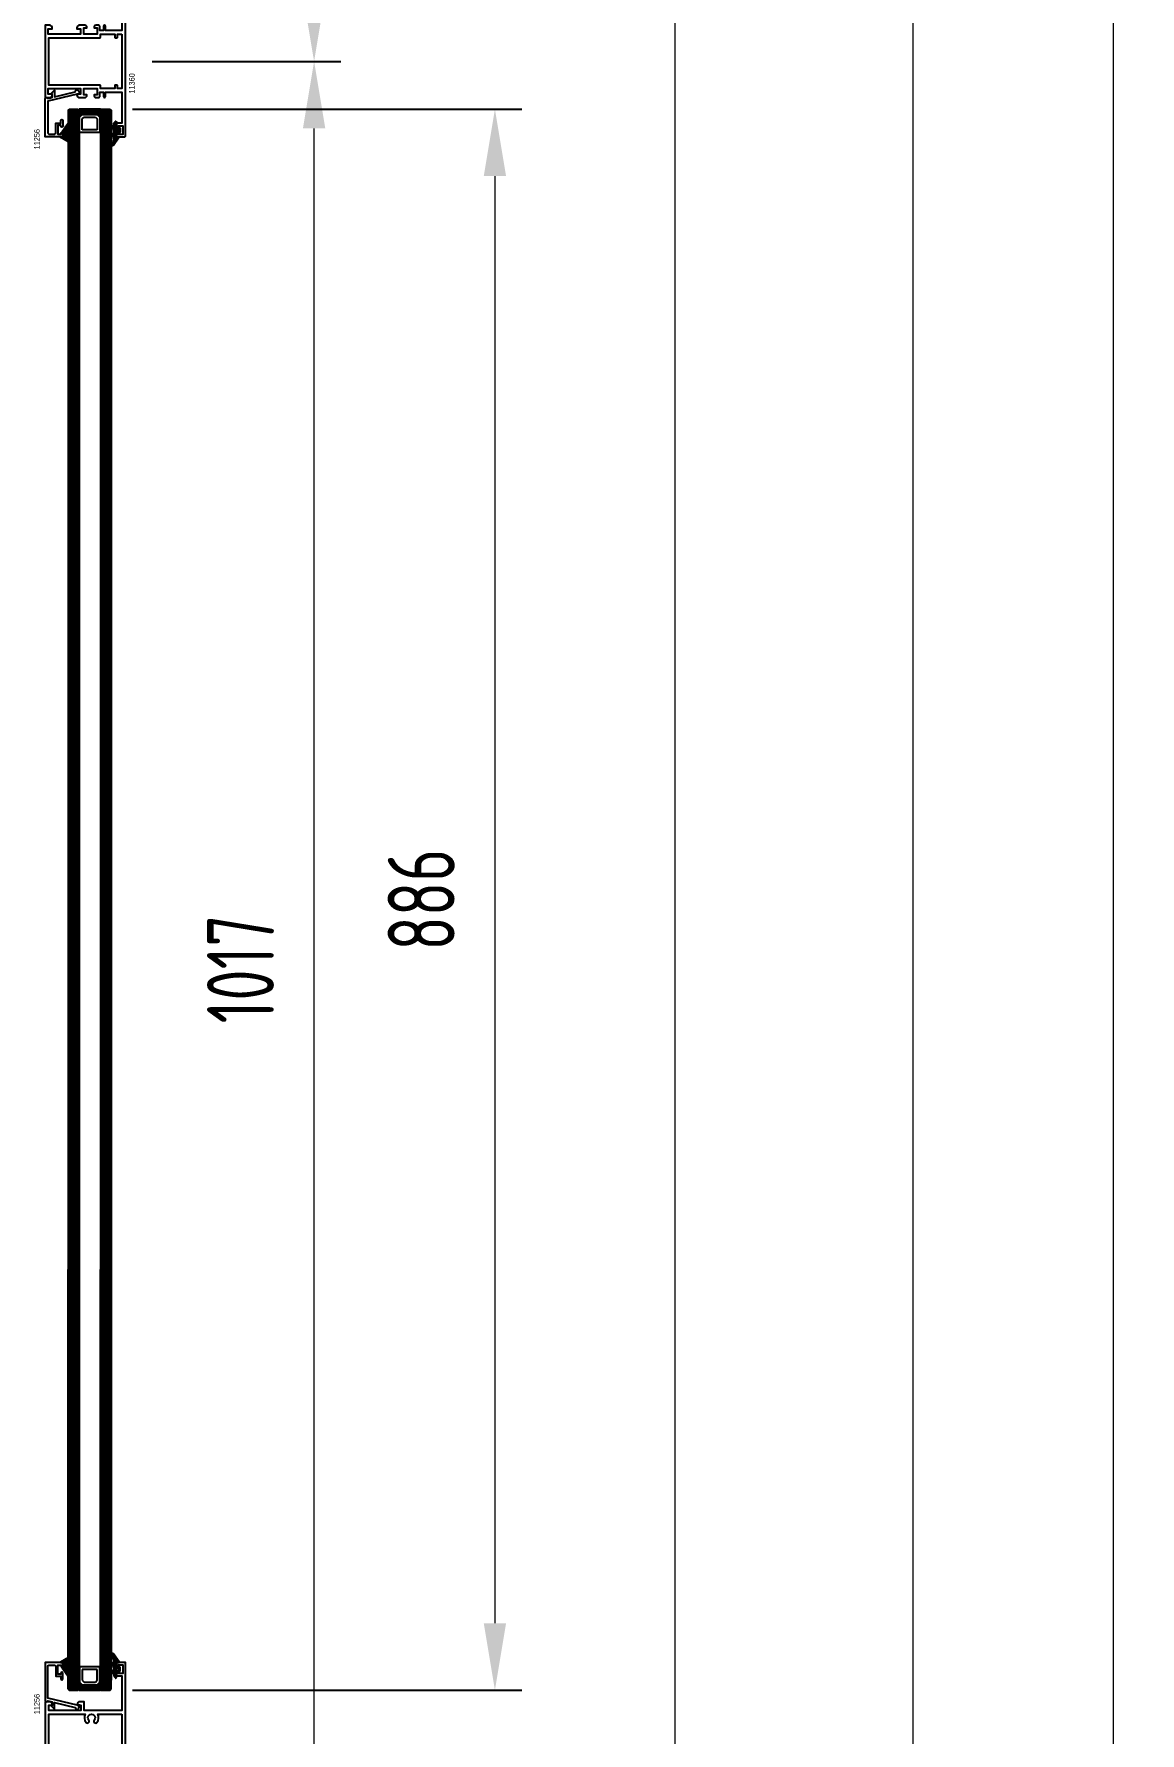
# Model space of a CAD drawing. Header units: inches. Extents: x 73201 to 76807, y -104362 to -100177.
# Drawn here: x 76187 to 76807, y -102958 to -102006 of the extents above; entities that cross this region are included whole.
import ezdxf
from ezdxf.enums import TextEntityAlignment as Align

# ---------------------------------------------------------------- set-up
doc = ezdxf.new("R2010")
doc.units = ezdxf.units.IN
doc.header["$MEASUREMENT"] = 0
doc.header["$PDMODE"] = 2
doc.layers.add('screen', color=7, linetype='Continuous')
doc.styles.add('DIM TEXT', font='dim.shx', dxfattribs={"width": 0.8})
doc.styles.add('ORGADATA', font='txt', dxfattribs={"oblique": 1})
doc.dimstyles.new('PMI-15', dxfattribs={"dimscale": 15, "dimtxt": 2.5, "dimasz": 2.5, "dimexe": 1, "dimexo": 1, "dimgap": 1.5, "dimtad": 1, "dimdec": 0, "dimzin": 0, "dimdsep": 46, "dimtxsty": 'DIM TEXT', "dimcen": 0, "dimclrd": 252, "dimclre": 252, "dimclrt": 1, "dimadec": 1, "dimazin": 0, "dimtfac": 1, "dimtdec": 0, "dimtofl": 0, "dimtmove": 0, "dimatfit": 3, "dimfxl": 0, "dimtolj": 1, "dimtzin": 0, "dimlwd": 9, "dimlwe": -1, "dimarcsym": 0})

# ---------------------------------------------------------------- blocks, each defined once
blk = doc.blocks.new('APC-33065', base_point=(100.3, -57.1))
at = {"color": 40, "linetype": 'Continuous'}
for points in [[(100.3, -57.1), (100.3, 62.9), (105.3, 62.9), (105.3, 61.25, -1), (104.1, 61.25), (104.1, 61.65), (101.8, 61.65), (101.8, 56.65), (104.1, 56.65), (104.1, 57.05, -1), (105.3, 57.05), (105.3, 55.4), (102.3, 55.4), (102.3, 35.9), (123.5, 35.9), (123.5, 40.9), (125.7, 40.9, -0.414214), (127.3, 39.3), (127.3, 38.9), (125.3, 38.9), (125.3, 35.9), (143.3, 35.9), (143.3, 38.9), (141.3, 38.9), (141.3, 39.3, -0.414214), (142.9, 40.9), (145.3, 40.9), (145.3, -57.1), (143.3, -57.1, -0.414214), (142.3, -56.1), (142.3, -55.6), (143.3, -55.6), (143.3, -47.1), (120, -47.1), (120, -49.4), (118, -49.4, -1), (118, -48.4), (119, -48.4), (119, -47.1), (111.5, -47.1), (111.5, -48.4), (112.5, -48.4, -1), (112.5, -49.4), (110.5, -49.4), (110.5, -47.1), (102.3, -47.1), (102.3, -55.6), (103.3, -55.6), (103.3, -56.1, -0.414214), (102.3, -57.1), (100.3, -57.1)], [(102.3, 33.9), (102.3, -45.1), (115.835898, -45.1, -0.317837), (116.259681, -40.50068, -1), (117.779841, -41.80034, 2.170601), (120.820159, -41.80034, -1), (122.340319, -40.50068, -0.317837), (122.764102, -45.1), (143.3, -45.1), (143.3, 33.9), (122.764102, 33.9, -0.317837), (122.340319, 29.30068, -1), (120.820159, 30.60034, 2.170601), (117.779841, 30.60034, -1), (116.259681, 29.30068, -0.317837), (115.835898, 33.9), (102.3, 33.9)]]:
    blk.add_lwpolyline(points, format="xyb", close=True, dxfattribs=at)
blk = doc.blocks.new('APC-11256', base_point=(6.8, -49.1))
at = {"color": 40, "linetype": 'Continuous'}
blk.add_lwpolyline([(17.4, -31.95, -1), (16.3, -31.95), (16.3, -28.85, -1), (17.4, -28.85), (17.4, -29.3), (19.2, -29.3), (19.2, -24.3), (17.4, -24.3), (17.4, -24.75, -1), (16.3, -24.75), (16.3, -22.8), (26.3, -22.8), (26.3, -44.05, -0.830877), (24.850333, -44.320123), (22.4, -44.900701), (22.4, -46.9), (22.8, -47.13094), (22.8, -47.3), (21.1, -49), (21.1, -45.208721), (9.4, -47.980898), (9.4, -48.1, -0.833502), (7.464895, -48.454372), (6.8, -46.7), (8.3, -46.7), (24.8, -42.790519), (24.8, -25.3, 0.414225), (23.799961, -24.3), (21.3, -24.3, 0.414223), (20.3, -25.300034), (20.3, -30.4), (17.4, -30.4), (17.4, -31.95)], format="xyb", close=True, dxfattribs=at)
blk = doc.blocks.new('APC-R005006E', base_point=(56.882605, -4.18531))
at = {"color": 1, "linetype": 'Continuous'}
for p, q in [((54.447421, -1.630742), (54.14923, -1.928934)), ((56.882626, -5.251091), (54.169266, -2.537731)), ((54.176237, -1.455673), (58.145523, -4.018134)), ((55.266005, -2.159197), (54.188485, -3.236716)), ((56.882618, -5.930737), (54.20117, -8.612185)), ((56.88261, -6.598113), (54.20334, -3.918844)), ((55.836286, -9.592904), (54.212246, -7.968865)), ((56.084589, -2.687652), (54.213771, -4.558469)), ((56.882634, -4.583683), (54.220608, -7.245709)), ((56.866673, -7.929214), (54.221505, -5.284046)), ((56.351479, -8.761059), (54.224304, -6.633884)), ((56.903172, -3.216106), (54.224638, -5.894641)), ((57.18189, -6.978504), (54.31394, -9.846454)), ((57.348864, -7.150655), (54.504775, -11.742796)), ((57.166599, -4.188025), (54.904197, -1.925624)), ((56.882636, -4.346484), (56.882608, -6.823128)), ((56.982608, -6.92313), (57.262171, -7.000812)), ((58.1, -4.207171), (57.051075, -4.185656)), ((57.721756, -3.744561), (57.276047, -4.19027)), ((57.358515, -7.074018), (57.288965, -7.004469)), ((55.321092, -10.424749), (54.185808, -9.289465)), ((54.314396, -11.7), (54.43258, -10.080754)), ((55.708985, -9.798447), (54.354311, -11.153122)), ((54.805899, -11.256594), (54.37799, -10.828686))]:
    blk.add_line(p, q, dxfattribs=at)
for centre, radius, start, end in [((54.16258, -1.482384), 0.03, 62.920284, 180), ((-66.656758, -6.209639), 120.881807, 358.368866, 2.241204), ((57.040631, -4.343336), 0.158026, 86.210245, 181.141449), ((56.982608, -6.82313), 0.1, 179.999171, 270), ((57.262171, -7.100812), 0.1, 330.103655, 90), ((58.1, -4.107171), 0.1, 270, 62.920284), ((54.505588, -9.673056), 0.330292, 176.086981, 191.06523), ((53.898073, -10.212565), 0.55406, 16.875586, 59.240777), ((54.414396, -11.7), 0.1, 180, 334.6618), ((54.33258, -10.080754), 0.1, 0, 16.875586)]:
    blk.add_arc(centre, radius, start, end, dxfattribs=at)
blk = doc.blocks.new('*U148')
at = {"color": 7, "linetype": 'Continuous'}
for p, q in [((-143.005684, 1116.1), (-142.855684, 1116.1)), ((-143.005684, 1115.7), (-142.455684, 1115.7)), ((-143.005684, 1115.3), (-142.055684, 1115.3)), ((-143.005684, 1114.9), (-141.655684, 1114.9)), ((-143.005684, 1114.5), (-131.005684, 1114.5)), ((-143.005684, 1114.1), (-131.005684, 1114.1)), ((-132.355684, 1114.9), (-131.005684, 1114.9)), ((-131.955684, 1115.3), (-131.005684, 1115.3)), ((-131.555684, 1115.7), (-131.005684, 1115.7)), ((-131.155684, 1116.1), (-131.005684, 1116.1)), ((-143.005684, 1113.7), (-131.005684, 1113.7)), ((-143.005684, 1113.3), (-131.005684, 1113.3)), ((-143.005684, 1112.9), (-131.005684, 1112.9)), ((-143.005684, 1112.5), (-131.005684, 1112.5))]:
    blk.add_line(p, q, dxfattribs=at)
blk = doc.blocks.new('APC-S032004E', base_point=(91.251609, -5.836221))
at = {"color": 1, "linetype": 'Continuous'}
for p, q in [((88.304506, -1.34813), (88.914441, -0.738195)), ((88.385173, -5.810393), (91.436409, -8.861629)), ((88.598218, -1.982322), (92.509035, -5.89314)), ((88.614549, -6.42624), (89.041749, -5.999041)), ((89.457827, -6.237801), (88.67278, -5.787314)), ((88.73599, -0.773056), (90.976745, -3.013811)), ((88.758831, -2.240843), (89.740428, -1.259246)), ((89.17056, -7.217268), (91.967686, -4.420142)), ((89.246127, -3.100586), (90.297242, -2.04947)), ((92.781706, -5.575387), (89.552996, -0.993245)), ((89.632379, -8.102487), (91.251609, -6.483257)), ((89.666991, -4.02676), (90.854057, -2.839694)), ((89.739534, -8.511792), (91.173323, -9.945582)), ((89.744961, -4.476104), (91.160691, -5.891834)), ((89.750025, -4.613286), (89.757367, -6.06332)), ((89.753438, -5.287351), (91.410871, -3.629918)), ((89.756208, -5.834389), (91.251609, -7.329791)), ((89.75908, -9.322824), (91.251609, -7.830295)), ((89.75908, -8.782954), (89.75908, -10.802929)), ((89.75908, -10.669863), (91.173323, -9.25562)), ((91.173323, -10.424651), (91.173323, -8.861629)), ((91.173323, -8.861629), (92.570868, -8.861629)), ((91.251609, -8.204303), (91.251609, -6.101772)), ((92.441386, -8.204303), (91.251609, -8.204303)), ((91.281373, -5.836221), (91.922908, -5.89314)), ((91.567314, -8.861629), (92.22464, -8.204303)), ((91.848342, -5.886524), (92.524501, -5.210365)), ((91.922908, -5.89314), (92.320107, -5.89314)), ((92.126122, -8.204303), (93.228537, -9.306718)), ((92.320107, -5.89314), (92.598981, -5.89314)), ((92.512153, -7.91679), (92.581446, -7.847497)), ((93.228537, -8.510477), (92.553493, -7.818858)), ((92.570868, -9.205114), (93.228537, -8.547444)), ((92.570868, -8.861629), (92.570868, -10.424651)), ((93.228537, -10.775803), (93.228537, -8.510477)), ((88.378472, -10.638825), (89.721774, -12.481602)), ((88.405711, -10.676193), (88.84281, -10.239095)), ((88.642414, -10.108749), (89.166207, -10.632542)), ((89.435534, -10.960207), (88.751294, -10.127756)), ((88.973644, -11.455299), (89.455143, -10.9738)), ((89.535158, -11.001493), (91.242531, -12.708866)), ((89.541577, -12.234404), (91.35133, -10.424651)), ((89.75821, -12.571584), (91.242531, -14.055905)), ((89.75908, -9.878377), (91.242531, -11.361828)), ((89.760156, -12.599414), (89.760156, -13.32027)), ((89.763955, -13.359065), (91.242531, -11.880489)), ((89.802676, -13.44356), (90.647985, -14.523289)), ((90.340072, -14.129986), (91.242531, -13.227527)), ((92.570868, -10.424651), (91.173323, -10.424651)), ((91.242531, -14.087122), (91.242531, -11.081977)), ((91.242531, -11.081977), (92.441386, -11.081977)), ((91.652393, -10.424651), (92.309719, -11.081977)), ((92.041043, -11.081977), (93.228537, -9.894483)), ((92.47276, -11.245019), (92.623469, -11.395727)), ((92.553493, -11.467422), (93.228537, -10.775803)), ((92.570868, -9.996087), (93.228537, -10.653757))]:
    blk.add_line(p, q, dxfattribs=at)
for centre, radius, start, end in [((88.510815, -5.979677), 0.210815, 99.895238, 225.918561), ((88.906408, -1.352107), 0.601915, 116.623646, 213.658301), ((82.810673, -11.096689), 7.449703, 25.498485, 41.801068), ((75.047549, -10.580251), 16.048209, 25.470036, 33.658301), ((88.543245, -6.16558), 0.399525, 80.104762, 99.895238), ((88.538706, -6.191597), 0.425936, 71.652752, 80.104762), ((88.964305, -1.467605), 0.731113, 63.376354, 116.623646), ((88.772335, -1.850567), 1.159496, 47.679597, 63.376354), ((89.557369, -6.064332), 0.2, 240.151286, 0.29008), ((87.868452, -8.782954), 1.890628, 0, 28.194813), ((87.547933, -4.625897), 2.202128, 0.32811, 25.470036), ((91.269562, -5.969341), 0.133643, 84.929831, 262.279893), ((93.706265, -8.363167), 1.274816, 154.724545, 172.841369), ((92.616497, -5.691798), 0.202102, 265.027939, 35.169634), ((88.620938, -10.429855), 0.320092, 101.360732, 220.756604), ((88.632452, -10.487163), 0.378545, 71.702989, 101.360732), ((89.55908, -10.802929), 0.2, 231.849244, 0), ((89.560156, -12.599414), 0.2, 0, 36.090389), ((89.960156, -13.32027), 0.2, 180, 218.057005), ((90.805464, -14.4), 0.2, 218.057005, 285.697834), ((90.717531, -14.087122), 0.525, 285.697834, 0), ((93.706265, -10.923113), 1.274816, 187.158631, 205.275455)]:
    blk.add_arc(centre, radius, start, end, dxfattribs=at)
blk = doc.blocks.new('APC-11360', base_point=(83.4, -55.2))
at = {"color": 40, "linetype": 'Continuous'}
for points in [[(83.4, -54.7), (83.4, 28.8, -0.414214), (83.9, 29.3), (88.6, 29.3), (88.6, 27.75, -0.414214), (87.85, 27), (87.3, 27), (87.3, 27.9), (84.9, 27.9), (84.9, 23.1), (87.3, 23.1), (87.3, 24), (87.85, 24, -0.414214), (88.6, 23.25), (88.6, 21.7), (85.4, 21.7), (85.4, 4.3), (94.6, 4.3), (94.6, 6.8, -1), (95.6, 6.8), (95.6, 4.3), (97.8, 4.3), (97.8, 6.8, -0.414214), (98.3, 7.3), (99.8, 7.3, -0.414214), (101, 6.1), (101, 5.8), (99.3, 5.8), (99.3, 2.3), (106.7, 2.3), (106.7, 5.8), (105, 5.8), (105, 6.1, -0.414214), (106.2, 7.3), (109.1, 7.3, -0.414214), (110.6, 5.8), (110.6, 5.3), (108.5, 5.3), (108.5, 2.3), (126.6, 2.3), (126.6, 5.3), (124.4, 5.3), (124.4, 5.7, -0.414214), (126, 7.3), (128.4, 7.3), (128.4, -33.2), (126, -33.2, -0.414214), (124.4, -31.6), (124.4, -31.2), (126.6, -31.2), (126.6, -28.2), (108.5, -28.2), (108.5, -31.2), (110.6, -31.2), (110.6, -31.7, -0.414214), (109.1, -33.2), (106.2, -33.2, -0.414214), (105, -32), (105, -31.7), (106.7, -31.7), (106.7, -28.2), (99.3, -28.2), (99.3, -31.7), (101, -31.7), (101, -32, -0.414214), (99.8, -33.2), (98.3, -33.2, -0.414214), (97.8, -32.7), (97.8, -30.2), (95.6, -30.2), (95.6, -32.7, -1), (94.6, -32.7), (94.6, -30.2), (85.4, -30.2), (85.4, -47.6), (88.6, -47.6), (88.6, -49.15, -0.414214), (87.85, -49.9), (87.3, -49.9), (87.3, -49), (84.9, -49), (84.9, -53.8), (87.3, -53.8), (87.3, -52.9), (87.85, -52.9, -0.414214), (88.6, -53.65), (88.6, -55.2), (83.9, -55.2, -0.414214), (83.4, -54.7)], [(85.4, 2.3), (85.4, -28.2), (87.9, -28.2), (87.9, -26.5, -0.414214), (88.2, -26.2), (89.1, -26.2, -0.414214), (89.4, -26.5), (89.4, -28.2), (97.3, -28.2), (97.3, -26.7, -0.414214), (97.8, -26.2), (126.4, -26.2), (126.4, 0.3), (97.8, 0.3, -0.414214), (97.3, 0.8), (97.3, 2.3), (89.4, 2.3), (89.4, 0.6, -0.414214), (89.1, 0.3), (88.2, 0.3, -0.414214), (87.9, 0.6), (87.9, 2.3), (85.4, 2.3)]]:
    blk.add_lwpolyline(points, format="xyb", close=True, dxfattribs=at)
blk = doc.blocks.new('*U147')
at = {"color": 7, "linetype": 'Continuous'}
for p, q in [((-143.005684, 2023.1), (-131.005684, 2023.1)), ((-143.005684, 2022.7), (-131.005684, 2022.7)), ((-143.005684, 2022.3), (-131.005684, 2022.3)), ((-143.005684, 2021.9), (-131.005684, 2021.9)), ((-143.005684, 2021.5), (-131.005684, 2021.5)), ((-143.005684, 2021.1), (-131.005684, 2021.1)), ((-143.005684, 2020.7), (-141.805684, 2020.7)), ((-143.005684, 2020.3), (-142.205684, 2020.3)), ((-143.005684, 2019.9), (-142.605684, 2019.9)), ((-143.005684, 2019.5), (-142.995684, 2019.5)), ((-132.205684, 2020.7), (-131.005684, 2020.7)), ((-131.805684, 2020.3), (-131.005684, 2020.3)), ((-131.405684, 2019.9), (-131.005684, 2019.9)), ((-131.015684, 2019.5), (-131.005684, 2019.5))]:
    blk.add_line(p, q, dxfattribs=at)
blk = doc.blocks.new('*D258')
at = {"layer": 'Defpoints', "color": 0}
for p in [(76237.78, -100671), (76232.43, -103046), (76791.67, -103046)]:
    blk.add_point(p, dxfattribs=at)
at = {"layer": 'screen', "color": 252}
for p, q in [((76252.78, -100671), (76806.67, -100671)), ((76247.43, -103046), (76806.67, -103046))]:
    blk.add_line(p, q, dxfattribs=at)
at = {"layer": 'screen', "color": 252, "lineweight": 9}
blk.add_line((76791.67, -100708.5), (76791.67, -103008.5), dxfattribs=at)
at = {"layer": 'screen', "color": 252}
for points in [[(76785.42, -100708.5), (76797.92, -100708.5), (76791.67, -100671)], [(76785.42, -103008.5), (76797.92, -103008.5), (76791.67, -103046)]]:
    blk.add_solid(points, dxfattribs=at)
at = {"layer": 'screen', "color": 1, "insert": (76750.42, -101858.5), "char_height": 37.5, "attachment_point": 5, "rotation": 90, "style": 'DIM TEXT'}
blk.add_mtext('\\A1;2375', dxfattribs=at)
blk = doc.blocks.new('*D259')
at = {"layer": 'Defpoints', "color": 0}
for p in [(76228.8, -100676), (76232.43, -103046), (76679.48, -103046)]:
    blk.add_point(p, dxfattribs=at)
at = {"layer": 'screen', "color": 252}
for p, q in [((76243.8, -100676), (76694.48, -100676)), ((76247.43, -103046), (76694.48, -103046))]:
    blk.add_line(p, q, dxfattribs=at)
at = {"layer": 'screen', "color": 252, "lineweight": 9}
blk.add_line((76679.48, -100713.5), (76679.48, -103008.5), dxfattribs=at)
at = {"layer": 'screen', "color": 252}
for points in [[(76673.23, -100713.5), (76685.73, -100713.5), (76679.48, -100676)], [(76673.23, -103008.5), (76685.73, -103008.5), (76679.48, -103046)]]:
    blk.add_solid(points, dxfattribs=at)
at = {"layer": 'screen', "color": 1, "insert": (76638.23, -101861), "char_height": 37.5, "attachment_point": 5, "rotation": 90, "style": 'DIM TEXT'}
blk.add_mtext('\\A1;2370', dxfattribs=at)
blk = doc.blocks.new('*D260')
at = {"layer": 'Defpoints', "color": 0}
for p in [(76243.53, -100699.01), (76546.21, -100699.01), (76237.28, -103038)]:
    blk.add_point(p, dxfattribs=at)
at = {"layer": 'screen', "color": 252}
for p, q in [((76258.53, -100699.01), (76561.21, -100699.01)), ((76252.28, -103038), (76561.21, -103038))]:
    blk.add_line(p, q, dxfattribs=at)
at = {"layer": 'screen', "color": 252, "lineweight": 9}
blk.add_line((76546.21, -103000.5), (76546.21, -100736.51), dxfattribs=at)
at = {"layer": 'screen', "color": 252}
for points in [[(76539.96, -100736.51), (76552.46, -100736.51), (76546.21, -100699.01)], [(76539.96, -103000.5), (76552.46, -103000.5), (76546.21, -103038)]]:
    blk.add_solid(points, dxfattribs=at)
at = {"layer": 'screen', "color": 1, "insert": (76504.96, -101868.5), "char_height": 37.5, "attachment_point": 5, "rotation": 90, "style": 'DIM TEXT'}
blk.add_mtext('\\A1;2339', dxfattribs=at)
blk = doc.blocks.new('*D262')
at = {"layer": 'Defpoints', "color": 0}
for p in [(76227.28, -102047.75), (76227.28, -102933.5), (76445.27, -102933.5)]:
    blk.add_point(p, dxfattribs=at)
at = {"layer": 'screen', "color": 252}
for p, q in [((76242.28, -102047.75), (76460.27, -102047.75)), ((76242.28, -102933.5), (76460.27, -102933.5))]:
    blk.add_line(p, q, dxfattribs=at)
at = {"layer": 'screen', "color": 252, "lineweight": 9}
blk.add_line((76445.27, -102085.25), (76445.27, -102896), dxfattribs=at)
at = {"layer": 'screen', "color": 252}
for points in [[(76439.02, -102085.25), (76451.52, -102085.25), (76445.27, -102047.75)], [(76439.02, -102896), (76451.52, -102896), (76445.27, -102933.5)]]:
    blk.add_solid(points, dxfattribs=at)
at = {"layer": 'screen', "color": 1, "insert": (76404.02, -102490.62), "char_height": 37.5, "attachment_point": 5, "rotation": 90, "style": 'DIM TEXT'}
blk.add_mtext('\\A1;886', dxfattribs=at)
blk = doc.blocks.new('*D263')
at = {"layer": 'Defpoints', "color": 0}
for p in [(76238.28, -102021), (76343.98, -102021), (76238.28, -103038)]:
    blk.add_point(p, dxfattribs=at)
at = {"layer": 'screen', "color": 252}
for p, q in [((76253.28, -102021), (76358.98, -102021)), ((76253.28, -103038), (76358.98, -103038))]:
    blk.add_line(p, q, dxfattribs=at)
at = {"layer": 'screen', "color": 252, "lineweight": 9}
blk.add_line((76343.98, -103000.5), (76343.98, -102058.5), dxfattribs=at)
at = {"layer": 'screen', "color": 252}
for points in [[(76337.73, -102058.5), (76350.23, -102058.5), (76343.98, -102021)], [(76337.73, -103000.5), (76350.23, -103000.5), (76343.98, -103038)]]:
    blk.add_solid(points, dxfattribs=at)
at = {"layer": 'screen', "color": 1, "insert": (76302.73, -102529.5), "char_height": 37.5, "attachment_point": 5, "rotation": 90, "style": 'DIM TEXT'}
blk.add_mtext('\\A1;1017', dxfattribs=at)
blk = doc.blocks.new('*D264')
at = {"layer": 'Defpoints', "color": 0}
for p in [(76243.53, -100699.01), (76343.98, -100699.01), (76238.28, -102021)]:
    blk.add_point(p, dxfattribs=at)
at = {"layer": 'screen', "color": 252}
for p, q in [((76258.53, -100699.01), (76358.98, -100699.01)), ((76253.28, -102021), (76358.98, -102021))]:
    blk.add_line(p, q, dxfattribs=at)
at = {"layer": 'screen', "color": 252, "lineweight": 9}
blk.add_line((76343.98, -101983.5), (76343.98, -100736.51), dxfattribs=at)
at = {"layer": 'screen', "color": 252}
for points in [[(76337.73, -100736.51), (76350.23, -100736.51), (76343.98, -100699.01)], [(76337.73, -101983.5), (76350.23, -101983.5), (76343.98, -102021)]]:
    blk.add_solid(points, dxfattribs=at)
at = {"layer": 'screen', "color": 1, "insert": (76302.73, -101360), "char_height": 37.5, "attachment_point": 5, "rotation": 90, "style": 'DIM TEXT'}
blk.add_mtext('\\A1;1322', dxfattribs=at)

msp = doc.modelspace()

# ---------------------------------------------------------------- linework, layer by layer
at = {"color": 4, "linetype": 'Continuous'}
for p, q in [((76206.28, -102048.25, 0), (76206.78, -102047.75, 0)), ((76206.28, -102048.25, 0), (76206.28, -102078.25, 0)), ((76206.78, -102047.75, 0), (76211.78, -102047.75, 0)), ((76207.28, -102047.75, 0), (76207.28, -102078.25, 0)), ((76208.28, -102047.75, 0), (76208.28, -102078.25, 0)), ((76209.28, -102047.75, 0), (76209.28, -102078.25, 0)), ((76210.28, -102047.75, 0), (76210.28, -102078.25, 0)), ((76211.28, -102047.75, 0), (76211.28, -102078.25, 0)), ((76211.78, -102047.75, 0), (76212.28, -102048.25, 0)), ((76212.28, -102048.25, 0), (76212.28, -102078.25, 0)), ((76224.28, -102048.25, 0), (76224.78, -102047.75, 0)), ((76224.28, -102048.25, 0), (76224.28, -102078.25, 0)), ((76224.78, -102047.75, 0), (76229.78, -102047.75, 0)), ((76225.28, -102047.75, 0), (76225.28, -102078.25, 0)), ((76226.28, -102047.75, 0), (76226.28, -102078.25, 0)), ((76227.28, -102047.75, 0), (76227.28, -102078.25, 0)), ((76228.28, -102047.75, 0), (76228.28, -102078.25, 0)), ((76229.28, -102047.75, 0), (76229.28, -102078.25, 0)), ((76229.78, -102047.75, 0), (76230.28, -102048.25, 0)), ((76230.28, -102048.25, 0), (76230.28, -102078.25, 0)), ((76206.28, -102078.25, 0), (76206.28, -102928, 0)), ((76207.28, -102078.25, 0), (76207.28, -102928, 0)), ((76208.28, -102078.25, 0), (76208.28, -102928, 0)), ((76209.28, -102078.25, 0), (76209.28, -102928, 0)), ((76210.28, -102078.25, 0), (76210.28, -102928, 0)), ((76211.28, -102078.25, 0), (76211.28, -102928, 0)), ((76212.28, -102078.25, 0), (76212.28, -102928, 0)), ((76224.28, -102078.25, 0), (76224.28, -102928, 0)), ((76225.28, -102078.25, 0), (76225.28, -102928, 0)), ((76226.28, -102078.25, 0), (76226.28, -102928, 0)), ((76227.28, -102078.25, 0), (76227.28, -102928, 0)), ((76228.28, -102078.25, 0), (76228.28, -102928, 0)), ((76229.28, -102078.25, 0), (76229.28, -102928, 0)), ((76230.28, -102078.25, 0), (76230.28, -102928, 0)), ((76206.28, -102933, 0), (76206.28, -102697.92, 0)), ((76207.28, -102933.5, 0), (76207.28, -102697.92, 0)), ((76208.28, -102933.5, 0), (76208.28, -102697.92, 0)), ((76209.28, -102933.5, 0), (76209.28, -102697.92, 0)), ((76210.28, -102933.5, 0), (76210.28, -102697.92, 0)), ((76211.28, -102933.5, 0), (76211.28, -102697.92, 0)), ((76212.28, -102933, 0), (76212.28, -102697.92, 0)), ((76224.28, -102933, 0), (76224.28, -102697.92, 0)), ((76225.28, -102933.5, 0), (76225.28, -102697.92, 0)), ((76226.28, -102933.5, 0), (76226.28, -102697.92, 0)), ((76227.28, -102933.5, 0), (76227.28, -102697.92, 0)), ((76228.28, -102933.5, 0), (76228.28, -102697.92, 0)), ((76229.28, -102933.5, 0), (76229.28, -102697.92, 0)), ((76230.28, -102933, 0), (76230.28, -102697.92, 0)), ((76206.28, -102933, 0), (76206.78, -102933.5, 0)), ((76206.78, -102933.5, 0), (76211.78, -102933.5, 0)), ((76211.78, -102933.5, 0), (76212.28, -102933, 0)), ((76224.28, -102933, 0), (76224.78, -102933.5, 0)), ((76224.78, -102933.5, 0), (76229.78, -102933.5, 0)), ((76229.78, -102933.5, 0), (76230.28, -102933, 0))]:
    msp.add_line(p, q, dxfattribs=at)
at = {"color": 7, "linetype": 'Continuous'}
for p, q in [((76212.58, -102052.25, 0), (76214.08, -102050.75, 0)), ((76212.58, -102060.75, 0), (76212.58, -102052.25, 0)), ((76214.08, -102050.75, 0), (76222.48, -102050.75, 0)), ((76214.08, -102053.25, 0), (76215.08, -102052.25, 0)), ((76214.08, -102059.25, 0), (76214.08, -102053.25, 0)), ((76215.08, -102052.25, 0), (76221.48, -102052.25, 0)), ((76221.48, -102052.25, 0), (76222.48, -102053.25, 0)), ((76222.48, -102050.75, 0), (76223.98, -102052.25, 0)), ((76222.48, -102053.25, 0), (76222.48, -102059.25, 0)), ((76223.98, -102052.25, 0), (76223.98, -102060.75, 0)), ((76223.98, -102060.75, 0), (76212.58, -102060.75, 0)), ((76222.48, -102059.25, 0), (76214.08, -102059.25, 0)), ((76223.98, -102920.5, 0), (76212.58, -102920.5, 0)), ((76212.58, -102920.5, 0), (76212.58, -102929, 0)), ((76222.48, -102922, 0), (76214.08, -102922, 0)), ((76214.08, -102922, 0), (76214.08, -102928, 0)), ((76222.48, -102928, 0), (76222.48, -102922, 0)), ((76223.98, -102929, 0), (76223.98, -102920.5, 0)), ((76212.58, -102929, 0), (76214.08, -102930.5, 0)), ((76214.08, -102928, 0), (76215.08, -102929, 0)), ((76214.08, -102930.5, 0), (76222.48, -102930.5, 0)), ((76215.08, -102929, 0), (76221.48, -102929, 0)), ((76221.48, -102929, 0), (76222.48, -102928, 0)), ((76222.48, -102930.5, 0), (76223.98, -102929, 0))]:
    msp.add_line(p, q, dxfattribs=at)
at = {"color": 7, "linetype": 'Continuous', "elevation": 0}
for points in [[(76212.28, -102047.75), (76212.28, -102051.5), (76213.78, -102050), (76222.78, -102050), (76224.28, -102051.5), (76224.28, -102047.75), (76212.28, -102047.75)], [(76212.28, -102933.5), (76212.28, -102929.75), (76213.78, -102931.25), (76222.78, -102931.25), (76224.28, -102929.75), (76224.28, -102933.5), (76212.28, -102933.5)]]:
    msp.add_lwpolyline(points, close=True, dxfattribs=at)

# ---------------------------------------------------------------- block references
at = {"color": 0}
for name, p, xscale in [('APC-11360', (76238.28, -102063.25, 0), -1), ('APC-S032004E', (76233.28, -102918, 0), 1.017944), ('APC-33065', (76238.28, -103038, 0), -1), ('APC-11256', (76212.78, -102944.3, 0), -1), ('APC-R005006E', (76203.28, -102918, 0), -1.128682)]:
    msp.add_blockref(name, p, dxfattribs=dict(at, xscale=xscale))
at = {"color": 0, "yscale": -1}
for name, p, xscale in [('APC-11256', (76212.78, -102036.95, 0), -1), ('APC-R005006E', (76203.28, -102063.25, 0), -1.128682), ('APC-S032004E', (76233.28, -102063.25, 0), 1.017944)]:
    msp.add_blockref(name, p, dxfattribs=dict(at, xscale=xscale))
at = {"color": 7}
for name, p in [('*U147', (76355.28, -104071, 0)), ('*U148', (76355.28, -104046, 0))]:
    msp.add_blockref(name, p, dxfattribs=at)

# ---------------------------------------------------------------- texts
at = {"color": 40, "style": 'ORGADATA', "width": 0.772222}
for s, p in [('11360', (76240.28, -102027.62, 0)), ('11256', (76187.1, -102058.87, 0)), ('11256', (76187.1, -102935.62, 0))]:
    msp.add_text(s, height=3.175, rotation=90, dxfattribs=at).set_placement(p, align=Align.TOP_RIGHT)

# ---------------------------------------------------------------- dimensions: what is measured, and where the dimension line sits
at = {"layer": 'screen', "color": 1}
for base, p1, p2, override, picture, middle in [((76791.67, -103046, 0), (76237.78, -100671, 0), (76232.43, -103046, 0), {"dimfxl": 1.5, "dimtfill": 1, "dimarcsym": 1}, '*D258', (76750.42, -101858.5, 0)), ((76679.48, -103046, 0), (76228.8, -100676, 0), (76232.43, -103046, 0), {"dimfxl": 1.5, "dimtfill": 1, "dimarcsym": 1}, '*D259', (76638.23, -101861, 0)), ((76546.21, -100699.01, 0), (76237.28, -103038, 0), (76243.53, -100699.01, 0), {"dimfxl": 1.5, "dimtfill": 1, "dimarcsym": 1}, '*D260', (76504.96, -101868.5, 0)), ((76343.98, -100699.01, 0), (76238.28, -102021, 0), (76243.53, -100699.01, 0), {"dimtmove": 1, "dimfxl": 1.5, "dimtfill": 1, "dimarcsym": 1}, '*D264', (76302.73, -101360, 0)), ((76343.98, -102021, 0), (76238.28, -103038, 0), (76238.28, -102021, 0), {"dimfxl": 1.5, "dimtfill": 1, "dimarcsym": 1}, '*D263', (76302.73, -102529.5, 0)), ((76445.27, -102933.5, 0), (76227.28, -102047.75, 0), (76227.28, -102933.5, 0), {"dimfxl": 1.5, "dimtfill": 1, "dimarcsym": 1}, '*D262', (76404.02, -102490.62, 0))]:
    dim = msp.add_linear_dim(base=base, p1=p1, p2=p2, angle=90, dimstyle='PMI-15', override=override, dxfattribs=at)
    dim.commit()
    dim.dimension.update_dxf_attribs({"geometry": picture, "text_midpoint": middle})

doc.saveas('drawing.dxf')
